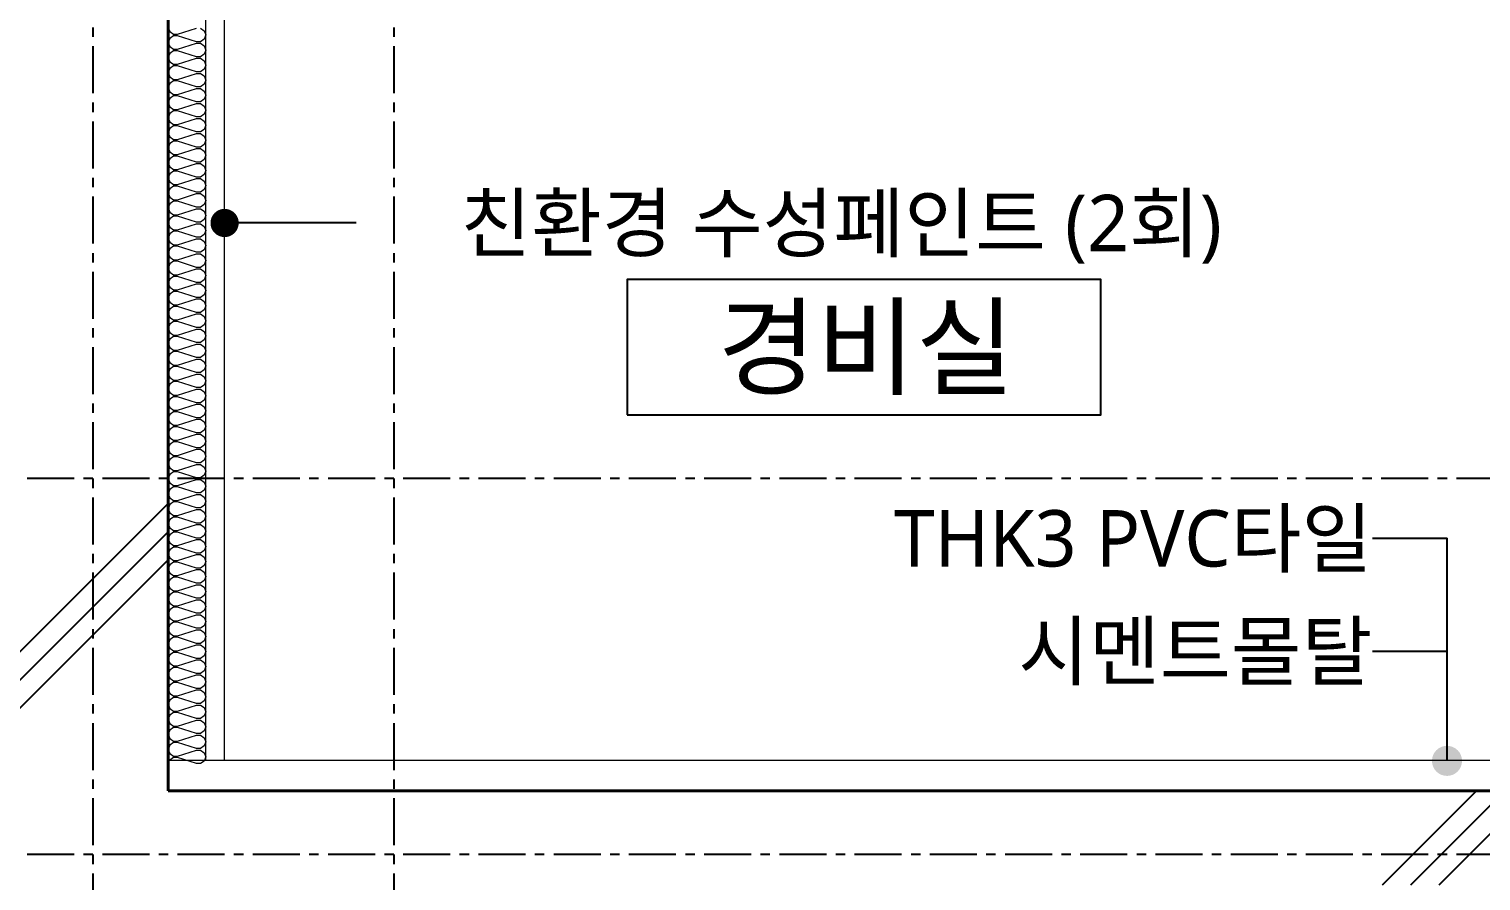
# Model space of a CAD drawing. Header units: millimetres. Extents: x -3672364 to -3590876, y -108975 to -79664.
# Drawn here: x -3612564 to -3608703, y -103295 to -101029 of the extents above; entities that cross this region are included whole.
import ezdxf
from ezdxf.enums import TextEntityAlignment as Align

# ---------------------------------------------------------------- set-up
doc = ezdxf.new("R2010")
doc.units = ezdxf.units.MM
doc.header["$LTSCALE"] = 100
doc.header["$MEASUREMENT"] = 0
doc.linetypes.add('CEN', pattern=[62, 60, -1, 0, -1])
doc.linetypes.add('CENTER', pattern=[2, 1.25, -0.25, 0.25, -0.25])
for name, color, linetype, lineweight in [('A-CONC-LIN1', 2, 'CONTINUOUS', 40), ('A-MKXS-LEAD', 7, 'CONTINUOUS', 25), ('A-MKXS-TEXT1', 3, 'CONTINUOUS', 25), ('A-MKXX-NAME', 3, 'CONTINUOUS', 25), ('A-MKXX-SYMB', 7, 'CONTINUOUS', 25), ('A-XXXX-FIN2', 6, 'CONTINUOUS', 20), ('A-XXXX-INSL2', 8, 'CONTINUOUS', 18)]:
    doc.layers.add(name, color=color, linetype=linetype, lineweight=lineweight)
doc.layers.add('A-CONC-SOLD', color=253, linetype='CEN')
doc.layers.add('AA-AXIS-LINE-1', color=1, linetype='CENTER')
doc.styles.add('맑은고딕', font='malgun.ttf')

msp = doc.modelspace()

# ---------------------------------------------------------------- hatches: boundary and pattern name
at = {"layer": 'A-CONC-SOLD'}
h = msp.add_hatch(dxfattribs=at)
h.set_pattern_fill('CONC', color=256, scale=100)
h.set_pattern_definition([(45, (-31144.6, -13085), (-2121.3203, 2121.3203), []), (45, (-31144.6, -13010), (-2121.3203, 2121.3203), []), (45, (-31144.6, -12935), (-2121.3203, 2121.3203), [])])
h.paths.add_polyline_path([(-3612193.7, -105304.8), (-3612193.7, -103304.8), (-3608493.7, -103304.8), (-3608493.7, -105304.8)], flags=16)
h.paths.add_polyline_path([(-3612593.7, -106474.8), (-3612193.7, -106474.8), (-3612193.7, -105804.8), (-3611243.7, -105804.8), (-3611243.7, -108974.8), (-3610543.7, -108974.8), (-3610543.7, -105804.8), (-3608193.7, -105804.8), (-3608193.7, -103134.8), (-3608293.7, -103134.8), (-3608293.7, -102024.8), (-3608493.7, -102024.8), (-3608493.7, -103054.8), (-3612193.7, -103054.8), (-3612193.7, -99574.8), (-3608493.7, -99574.8), (-3608493.7, -100524.8), (-3608293.7, -100524.8), (-3608293.7, -98724.8), (-3608443.7, -98724.8), (-3608593.7, -98754.8), (-3608593.7, -98814.8), (-3608573.7, -98814.8), (-3608428.7, -98824.8), (-3608443.7, -98833.8), (-3608443.7, -99324.8), (-3611193.7, -99324.8), (-3611193.7, -99124.8), (-3611393.7, -99124.8), (-3611393.7, -99324.8), (-3612193.7, -99324.8), (-3612193.7, -96474.8), (-3612593.7, -96474.8), (-3612593.7, -98034.8), (-3615093.7, -98034.8), (-3615093.7, -98184.8), (-3612593.7, -98184.8), (-3612593.7, -103284.8), (-3615093.7, -103284.8), (-3615093.7, -103434.8), (-3612593.7, -103434.8)])
at = {"layer": 'A-MKXS-LEAD'}
h = msp.add_hatch(color=256, dxfattribs=at)
h.dxf.hatch_style = 1
h.paths.add_polyline_path([(-3608753.7, -102975.4, -1), (-3608833.7, -102975.4, -1)])

# ---------------------------------------------------------------- linework, layer by layer
at = {"layer": 'A-CONC-LIN1'}
for p, q in [((-3612193.7, -99574.8), (-3612193.7, -103054.8)), ((-3612193.7, -103054.8), (-3608493.7, -103054.8))]:
    msp.add_line(p, q, dxfattribs=at)
at = {"layer": 'A-MKXS-LEAD'}
for p, q in [((-3611693.7, -101544.8), (-3612043.7, -101544.8)), ((-3608992.2, -102383.5), (-3608793.7, -102383.5)), ((-3608793.7, -102975.4), (-3608793.7, -102383.5)), ((-3608992.2, -102683.5), (-3608793.7, -102683.5))]:
    msp.add_line(p, q, dxfattribs=at)
at = {"layer": 'A-MKXS-LEAD', "const_width": 37.5}
msp.add_lwpolyline([(-3612062.4, -101544.8, 1), (-3612024.9, -101544.8, 1)], format="xyb", close=True, dxfattribs=at)
at = {"layer": 'A-MKXX-SYMB'}
msp.add_lwpolyline([(-3610973.7, -102054.8), (-3609713.7, -102054.8), (-3609713.7, -101694.8), (-3610973.7, -101694.8)], close=True, dxfattribs=at)
at = {"layer": 'A-XXXX-FIN2'}
msp.add_line((-3608493.7, -102974.8), (-3612193.7, -102974.8), dxfattribs=at)
msp.add_lwpolyline([(-3612043.7, -102974.8), (-3612043.7, -100174.8)], dxfattribs=at)
at = {"layer": 'A-XXXX-INSL2'}
for points in [[(-3612093.7, -102974.8), (-3612093.7, -99824.8), (-3608493.7, -99824.8)], [(-3612193.7, -101024.8), (-3612189.7, -101035.8), (-3612179.7, -101042.8), (-3612168.7, -101042.8), (-3612118.7, -101026.8)], [(-3612107.7, -101026.8), (-3612097.7, -101033.8), (-3612093.7, -101044.8), (-3612097.7, -101055.8), (-3612107.7, -101062.8), (-3612118.7, -101062.8), (-3612168.7, -101046.8), (-3612179.7, -101046.8), (-3612189.7, -101053.8), (-3612193.7, -101064.8), (-3612189.7, -101075.8), (-3612179.7, -101082.8), (-3612168.7, -101082.8), (-3612118.7, -101066.8), (-3612107.7, -101066.8), (-3612097.7, -101073.8), (-3612093.7, -101084.8), (-3612097.7, -101095.8), (-3612107.7, -101102.8), (-3612118.7, -101102.8), (-3612168.7, -101086.8), (-3612179.7, -101086.8), (-3612189.7, -101093.8), (-3612193.7, -101104.8), (-3612189.7, -101115.8), (-3612179.7, -101122.8), (-3612168.7, -101122.8), (-3612118.7, -101106.8), (-3612107.7, -101106.8), (-3612097.7, -101113.8), (-3612093.7, -101124.8), (-3612097.7, -101135.8), (-3612107.7, -101142.8), (-3612118.7, -101142.8), (-3612168.7, -101126.8), (-3612179.7, -101126.8), (-3612189.7, -101133.8), (-3612193.7, -101144.8), (-3612189.7, -101155.8), (-3612179.7, -101162.8), (-3612168.7, -101162.8), (-3612118.7, -101146.8), (-3612107.7, -101146.8), (-3612097.7, -101153.8), (-3612093.7, -101164.8), (-3612097.7, -101175.8), (-3612107.7, -101182.8), (-3612118.7, -101182.8), (-3612168.7, -101166.8), (-3612179.7, -101166.8), (-3612189.7, -101173.8), (-3612193.7, -101184.8), (-3612189.7, -101195.8), (-3612179.7, -101202.8), (-3612168.7, -101202.8), (-3612118.7, -101186.8), (-3612107.7, -101186.8), (-3612097.7, -101193.8), (-3612093.7, -101204.8), (-3612097.7, -101215.8), (-3612107.7, -101222.8), (-3612118.7, -101222.8), (-3612168.7, -101206.8), (-3612179.7, -101206.8), (-3612189.7, -101213.8), (-3612193.7, -101224.8), (-3612189.7, -101235.8), (-3612179.7, -101242.8), (-3612168.7, -101242.8), (-3612118.7, -101226.8), (-3612107.7, -101226.8), (-3612097.7, -101233.8), (-3612093.7, -101244.8), (-3612097.7, -101255.8), (-3612107.7, -101262.8), (-3612118.7, -101262.8), (-3612168.7, -101246.8), (-3612179.7, -101246.8), (-3612189.7, -101253.8), (-3612193.7, -101264.8), (-3612189.7, -101275.8), (-3612179.7, -101282.8), (-3612168.7, -101282.8), (-3612118.7, -101266.8), (-3612107.7, -101266.8), (-3612097.7, -101273.8), (-3612093.7, -101284.8), (-3612097.7, -101295.8), (-3612107.7, -101302.8), (-3612118.7, -101302.8), (-3612168.7, -101286.8), (-3612179.7, -101286.8), (-3612189.7, -101293.8), (-3612193.7, -101304.8), (-3612189.7, -101315.8), (-3612179.7, -101322.8), (-3612168.7, -101322.8), (-3612118.7, -101306.8), (-3612107.7, -101306.8), (-3612097.7, -101313.8), (-3612093.7, -101324.8), (-3612097.7, -101335.8), (-3612107.7, -101342.8), (-3612118.7, -101342.8), (-3612168.7, -101326.8), (-3612179.7, -101326.8), (-3612189.7, -101333.8), (-3612193.7, -101344.8), (-3612189.7, -101355.8), (-3612179.7, -101362.8), (-3612168.7, -101362.8), (-3612118.7, -101346.8), (-3612107.7, -101346.8), (-3612097.7, -101353.8), (-3612093.7, -101364.8), (-3612097.7, -101375.8), (-3612107.7, -101382.8), (-3612118.7, -101382.8), (-3612168.7, -101366.8), (-3612179.7, -101366.8), (-3612189.7, -101373.8), (-3612193.7, -101384.8), (-3612189.7, -101395.8), (-3612179.7, -101402.8), (-3612168.7, -101402.8), (-3612118.7, -101386.8), (-3612107.7, -101386.8), (-3612097.7, -101393.8), (-3612093.7, -101404.8), (-3612097.7, -101415.8), (-3612107.7, -101422.8), (-3612118.7, -101422.8), (-3612168.7, -101406.8), (-3612179.7, -101406.8), (-3612189.7, -101413.8), (-3612193.7, -101424.8), (-3612189.7, -101435.8), (-3612179.7, -101442.8), (-3612168.7, -101442.8), (-3612118.7, -101426.8), (-3612107.7, -101426.8), (-3612097.7, -101433.8), (-3612093.7, -101444.8), (-3612097.7, -101455.8), (-3612107.7, -101462.8), (-3612118.7, -101462.8), (-3612168.7, -101446.8), (-3612179.7, -101446.8), (-3612189.7, -101453.8), (-3612193.7, -101464.8), (-3612189.7, -101475.8), (-3612179.7, -101482.8), (-3612168.7, -101482.8), (-3612118.7, -101466.8), (-3612107.7, -101466.8), (-3612097.7, -101473.8), (-3612093.7, -101484.8), (-3612097.7, -101495.8), (-3612107.7, -101502.8), (-3612118.7, -101502.8), (-3612168.7, -101486.8), (-3612179.7, -101486.8), (-3612189.7, -101493.8), (-3612193.7, -101504.8), (-3612189.7, -101515.8), (-3612179.7, -101522.8), (-3612168.7, -101522.8), (-3612118.7, -101506.8), (-3612107.7, -101506.8), (-3612097.7, -101513.8), (-3612093.7, -101524.8), (-3612097.7, -101535.8), (-3612107.7, -101542.8), (-3612118.7, -101542.8), (-3612168.7, -101526.8), (-3612179.7, -101526.8), (-3612189.7, -101533.8), (-3612193.7, -101544.8), (-3612189.7, -101555.8), (-3612179.7, -101562.8), (-3612168.7, -101562.8), (-3612118.7, -101546.8), (-3612107.7, -101546.8), (-3612097.7, -101553.8), (-3612093.7, -101564.8), (-3612097.7, -101575.8), (-3612107.7, -101582.8), (-3612118.7, -101582.8), (-3612168.7, -101566.8), (-3612179.7, -101566.8), (-3612189.7, -101573.8), (-3612193.7, -101584.8), (-3612189.7, -101595.8), (-3612179.7, -101602.8), (-3612168.7, -101602.8), (-3612118.7, -101586.8), (-3612107.7, -101586.8), (-3612097.7, -101593.8), (-3612093.7, -101604.8), (-3612097.7, -101615.8), (-3612107.7, -101622.8), (-3612118.7, -101622.8), (-3612168.7, -101606.8), (-3612179.7, -101606.8), (-3612189.7, -101613.8), (-3612193.7, -101624.8), (-3612189.7, -101635.8), (-3612179.7, -101642.8), (-3612168.7, -101642.8), (-3612118.7, -101626.8), (-3612107.7, -101626.8), (-3612097.7, -101633.8), (-3612093.7, -101644.8), (-3612097.7, -101655.8), (-3612107.7, -101662.8), (-3612118.7, -101662.8), (-3612168.7, -101646.8), (-3612179.7, -101646.8), (-3612189.7, -101653.8), (-3612193.7, -101664.8), (-3612189.7, -101675.8), (-3612179.7, -101682.8), (-3612168.7, -101682.8), (-3612118.7, -101666.8), (-3612107.7, -101666.8), (-3612097.7, -101673.8), (-3612093.7, -101684.8), (-3612097.7, -101695.8), (-3612107.7, -101702.8), (-3612118.7, -101702.8), (-3612168.7, -101686.8), (-3612179.7, -101686.8), (-3612189.7, -101693.8), (-3612193.7, -101704.8), (-3612189.7, -101715.8), (-3612179.7, -101722.8), (-3612168.7, -101722.8), (-3612118.7, -101706.8), (-3612107.7, -101706.8), (-3612097.7, -101713.8), (-3612093.7, -101724.8), (-3612097.7, -101735.8), (-3612107.7, -101742.8), (-3612118.7, -101742.8), (-3612168.7, -101726.8), (-3612179.7, -101726.8), (-3612189.7, -101733.8), (-3612193.7, -101744.8), (-3612189.7, -101755.8), (-3612179.7, -101762.8), (-3612168.7, -101762.8), (-3612118.7, -101746.8), (-3612107.7, -101746.8), (-3612097.7, -101753.8), (-3612093.7, -101764.8), (-3612097.7, -101775.8), (-3612107.7, -101782.8), (-3612118.7, -101782.8), (-3612168.7, -101766.8), (-3612179.7, -101766.8), (-3612189.7, -101773.8), (-3612193.7, -101784.8), (-3612189.7, -101795.8), (-3612179.7, -101802.8), (-3612168.7, -101802.8), (-3612118.7, -101786.8), (-3612107.7, -101786.8), (-3612097.7, -101793.8), (-3612093.7, -101804.8), (-3612097.7, -101815.8), (-3612107.7, -101822.8), (-3612118.7, -101822.8), (-3612168.7, -101806.8), (-3612179.7, -101806.8), (-3612189.7, -101813.8), (-3612193.7, -101824.8), (-3612189.7, -101835.8), (-3612179.7, -101842.8), (-3612168.7, -101842.8), (-3612118.7, -101826.8), (-3612107.7, -101826.8), (-3612097.7, -101833.8), (-3612093.7, -101844.8), (-3612097.7, -101855.8), (-3612107.7, -101862.8), (-3612118.7, -101862.8), (-3612168.7, -101846.8), (-3612179.7, -101846.8), (-3612189.7, -101853.8), (-3612193.7, -101864.8), (-3612189.7, -101875.8), (-3612179.7, -101882.8), (-3612168.7, -101882.8), (-3612118.7, -101866.8), (-3612107.7, -101866.8), (-3612097.7, -101873.8), (-3612093.7, -101884.8), (-3612097.7, -101895.8), (-3612107.7, -101902.8), (-3612118.7, -101902.8), (-3612168.7, -101886.8), (-3612179.7, -101886.8), (-3612189.7, -101893.8), (-3612193.7, -101904.8), (-3612189.7, -101915.8), (-3612179.7, -101922.8), (-3612168.7, -101922.8), (-3612118.7, -101906.8), (-3612107.7, -101906.8), (-3612097.7, -101913.8), (-3612093.7, -101924.8), (-3612097.7, -101935.8), (-3612107.7, -101942.8), (-3612118.7, -101942.8), (-3612168.7, -101926.8), (-3612179.7, -101926.8), (-3612189.7, -101933.8), (-3612193.7, -101944.8), (-3612189.7, -101955.8), (-3612179.7, -101962.8), (-3612168.7, -101962.8), (-3612118.7, -101946.8), (-3612107.7, -101946.8), (-3612097.7, -101953.8), (-3612093.7, -101964.8), (-3612097.7, -101975.8), (-3612107.7, -101982.8), (-3612118.7, -101982.8), (-3612168.7, -101966.8), (-3612179.7, -101966.8), (-3612189.7, -101973.8), (-3612193.7, -101984.8), (-3612189.7, -101995.8), (-3612179.7, -102002.8), (-3612168.7, -102002.8), (-3612118.7, -101986.8), (-3612107.7, -101986.8), (-3612097.7, -101993.8), (-3612093.7, -102004.8), (-3612097.7, -102015.8), (-3612107.7, -102022.8), (-3612118.7, -102022.8), (-3612168.7, -102006.8), (-3612179.7, -102006.8), (-3612189.7, -102013.8), (-3612193.7, -102024.8), (-3612189.7, -102035.8), (-3612179.7, -102042.8), (-3612168.7, -102042.8), (-3612118.7, -102026.8), (-3612107.7, -102026.8), (-3612097.7, -102033.8), (-3612093.7, -102044.8), (-3612097.7, -102055.8), (-3612107.7, -102062.8), (-3612118.7, -102062.8), (-3612168.7, -102046.8), (-3612179.7, -102046.8), (-3612189.7, -102053.8), (-3612193.7, -102064.8), (-3612189.7, -102075.8), (-3612179.7, -102082.8), (-3612168.7, -102082.8), (-3612118.7, -102066.8), (-3612107.7, -102066.8), (-3612097.7, -102073.8), (-3612093.7, -102084.8), (-3612093.7, -102084.8), (-3612093.7, -102084.8), (-3612097.7, -102095.8), (-3612107.7, -102102.8), (-3612118.7, -102102.8), (-3612168.7, -102086.8), (-3612179.7, -102086.8), (-3612189.7, -102093.8), (-3612193.7, -102104.8), (-3612189.7, -102115.8), (-3612179.7, -102122.8), (-3612168.7, -102122.8), (-3612118.7, -102106.8), (-3612107.7, -102106.8), (-3612097.7, -102113.8), (-3612093.7, -102124.8), (-3612097.7, -102135.8), (-3612107.7, -102142.8), (-3612118.7, -102142.8), (-3612168.7, -102126.8), (-3612179.7, -102126.8), (-3612189.7, -102133.8), (-3612193.7, -102144.8), (-3612189.7, -102155.8), (-3612179.7, -102162.8), (-3612168.7, -102162.8), (-3612118.7, -102146.8), (-3612107.7, -102146.8), (-3612097.7, -102153.8), (-3612093.7, -102164.8), (-3612097.7, -102175.8), (-3612107.7, -102182.8), (-3612118.7, -102182.8), (-3612168.7, -102166.8), (-3612179.7, -102166.8), (-3612189.7, -102173.8), (-3612193.7, -102184.8), (-3612189.7, -102195.8), (-3612179.7, -102202.8), (-3612168.7, -102202.8), (-3612118.7, -102186.8), (-3612107.7, -102186.8), (-3612097.7, -102193.8), (-3612093.7, -102204.8), (-3612097.7, -102215.8), (-3612107.7, -102222.8), (-3612118.7, -102222.8), (-3612168.7, -102206.8), (-3612179.7, -102206.8), (-3612189.7, -102213.8), (-3612193.7, -102224.8), (-3612189.7, -102235.8), (-3612179.7, -102242.8), (-3612168.7, -102242.8), (-3612118.7, -102226.8), (-3612107.7, -102226.8), (-3612097.7, -102233.8), (-3612093.7, -102244.8), (-3612097.7, -102255.8), (-3612107.7, -102262.8), (-3612118.7, -102262.8), (-3612168.7, -102246.8), (-3612179.7, -102246.8), (-3612189.7, -102253.8), (-3612193.7, -102264.8), (-3612189.7, -102275.8), (-3612179.7, -102282.8), (-3612168.7, -102282.8), (-3612118.7, -102266.8), (-3612107.7, -102266.8), (-3612097.7, -102273.8), (-3612093.7, -102284.8), (-3612097.7, -102295.8), (-3612107.7, -102302.8), (-3612118.7, -102302.8), (-3612168.7, -102286.8), (-3612179.7, -102286.8), (-3612189.7, -102293.8), (-3612193.7, -102304.8), (-3612189.7, -102315.8), (-3612179.7, -102322.8), (-3612168.7, -102322.8), (-3612118.7, -102306.8), (-3612107.7, -102306.8), (-3612097.7, -102313.8), (-3612093.7, -102324.8), (-3612097.7, -102335.8), (-3612107.7, -102342.8), (-3612118.7, -102342.8), (-3612168.7, -102326.8), (-3612179.7, -102326.8), (-3612189.7, -102333.8), (-3612193.7, -102344.8), (-3612189.7, -102355.8), (-3612179.7, -102362.8), (-3612168.7, -102362.8), (-3612118.7, -102346.8), (-3612107.7, -102346.8), (-3612097.7, -102353.8), (-3612093.7, -102364.8), (-3612097.7, -102375.8), (-3612107.7, -102382.8), (-3612118.7, -102382.8), (-3612168.7, -102366.8), (-3612179.7, -102366.8), (-3612189.7, -102373.8), (-3612193.7, -102384.8), (-3612189.7, -102395.8), (-3612179.7, -102402.8), (-3612168.7, -102402.8), (-3612118.7, -102386.8), (-3612107.7, -102386.8), (-3612097.7, -102393.8), (-3612093.7, -102404.8), (-3612097.7, -102415.8), (-3612107.7, -102422.8), (-3612118.7, -102422.8), (-3612168.7, -102406.8), (-3612179.7, -102406.8), (-3612189.7, -102413.8), (-3612193.7, -102424.8), (-3612189.7, -102435.8), (-3612179.7, -102442.8), (-3612168.7, -102442.8), (-3612118.7, -102426.8), (-3612107.7, -102426.8), (-3612097.7, -102433.8), (-3612093.7, -102444.8), (-3612097.7, -102455.8), (-3612107.7, -102462.8), (-3612118.7, -102462.8), (-3612168.7, -102446.8), (-3612179.7, -102446.8), (-3612189.7, -102453.8), (-3612193.7, -102464.8), (-3612189.7, -102475.8), (-3612179.7, -102482.8), (-3612168.7, -102482.8), (-3612118.7, -102466.8), (-3612107.7, -102466.8), (-3612097.7, -102473.8), (-3612093.7, -102484.8), (-3612097.7, -102495.8), (-3612107.7, -102502.8), (-3612118.7, -102502.8), (-3612168.7, -102486.8), (-3612179.7, -102486.8), (-3612189.7, -102493.8), (-3612193.7, -102504.8), (-3612189.7, -102515.8), (-3612179.7, -102522.8), (-3612168.7, -102522.8), (-3612118.7, -102506.8), (-3612107.7, -102506.8), (-3612097.7, -102513.8), (-3612093.7, -102524.8), (-3612097.7, -102535.8), (-3612107.7, -102542.8), (-3612118.7, -102542.8), (-3612168.7, -102526.8), (-3612179.7, -102526.8), (-3612189.7, -102533.8), (-3612193.7, -102544.8), (-3612189.7, -102555.8), (-3612179.7, -102562.8), (-3612168.7, -102562.8), (-3612118.7, -102546.8), (-3612107.7, -102546.8), (-3612097.7, -102553.8), (-3612093.7, -102564.8), (-3612097.7, -102575.8), (-3612107.7, -102582.8), (-3612118.7, -102582.8), (-3612168.7, -102566.8), (-3612179.7, -102566.8), (-3612189.7, -102573.8), (-3612193.7, -102584.8), (-3612189.7, -102595.8), (-3612179.7, -102602.8), (-3612168.7, -102602.8), (-3612118.7, -102586.8), (-3612107.7, -102586.8), (-3612097.7, -102593.8), (-3612093.7, -102604.8), (-3612097.7, -102615.8), (-3612107.7, -102622.8), (-3612118.7, -102622.8), (-3612168.7, -102606.8), (-3612179.7, -102606.8), (-3612189.7, -102613.8), (-3612193.7, -102624.8), (-3612189.7, -102635.8), (-3612179.7, -102642.8), (-3612168.7, -102642.8), (-3612118.7, -102626.8), (-3612107.7, -102626.8), (-3612097.7, -102633.8), (-3612093.7, -102644.8), (-3612097.7, -102655.8), (-3612107.7, -102662.8), (-3612118.7, -102662.8), (-3612168.7, -102646.8), (-3612179.7, -102646.8), (-3612189.7, -102653.8), (-3612193.7, -102664.8), (-3612189.7, -102675.8), (-3612179.7, -102682.8), (-3612168.7, -102682.8), (-3612118.7, -102666.8), (-3612107.7, -102666.8), (-3612097.7, -102673.8), (-3612093.7, -102684.8), (-3612097.7, -102695.8), (-3612107.7, -102702.8), (-3612118.7, -102702.8), (-3612168.7, -102686.8), (-3612179.7, -102686.8), (-3612189.7, -102693.8), (-3612193.7, -102704.8), (-3612189.7, -102715.8), (-3612179.7, -102722.8), (-3612168.7, -102722.8), (-3612118.7, -102706.8), (-3612107.7, -102706.8), (-3612097.7, -102713.8), (-3612093.7, -102724.8), (-3612097.7, -102735.8), (-3612107.7, -102742.8), (-3612118.7, -102742.8), (-3612168.7, -102726.8), (-3612179.7, -102726.8), (-3612189.7, -102733.8), (-3612193.7, -102744.8), (-3612189.7, -102755.8), (-3612179.7, -102762.8), (-3612168.7, -102762.8), (-3612118.7, -102746.8), (-3612107.7, -102746.8), (-3612097.7, -102753.8), (-3612093.7, -102764.8), (-3612097.7, -102775.8), (-3612107.7, -102782.8), (-3612118.7, -102782.8), (-3612168.7, -102766.8), (-3612179.7, -102766.8), (-3612189.7, -102773.8), (-3612193.7, -102784.8), (-3612189.7, -102795.8), (-3612179.7, -102802.8), (-3612168.7, -102802.8), (-3612118.7, -102786.8), (-3612107.7, -102786.8), (-3612097.7, -102793.8), (-3612093.7, -102804.8), (-3612097.7, -102815.8), (-3612107.7, -102822.8), (-3612118.7, -102822.8), (-3612168.7, -102806.8), (-3612179.7, -102806.8), (-3612189.7, -102813.8), (-3612193.7, -102824.8), (-3612189.7, -102835.8), (-3612179.7, -102842.8), (-3612168.7, -102842.8), (-3612118.7, -102826.8), (-3612107.7, -102826.8), (-3612097.7, -102833.8), (-3612093.7, -102844.8), (-3612097.7, -102855.8), (-3612107.7, -102862.8), (-3612118.7, -102862.8), (-3612168.7, -102846.8), (-3612179.7, -102846.8), (-3612189.7, -102853.8), (-3612193.7, -102864.8), (-3612189.7, -102875.8), (-3612179.7, -102882.8), (-3612168.7, -102882.8), (-3612118.7, -102866.8), (-3612107.7, -102866.8), (-3612097.7, -102873.8), (-3612093.7, -102884.8), (-3612097.7, -102895.8), (-3612107.7, -102902.8), (-3612118.7, -102902.8), (-3612168.7, -102886.8), (-3612179.7, -102886.8), (-3612189.7, -102893.8), (-3612193.7, -102904.8), (-3612189.7, -102915.8), (-3612179.7, -102922.8), (-3612168.7, -102922.8), (-3612118.7, -102906.8), (-3612107.7, -102906.8), (-3612097.7, -102913.8), (-3612093.7, -102924.8), (-3612097.7, -102935.8), (-3612107.7, -102942.8), (-3612118.7, -102942.8), (-3612168.7, -102926.8), (-3612179.7, -102926.8), (-3612189.7, -102933.8), (-3612193.7, -102944.8), (-3612189.7, -102955.8), (-3612179.7, -102962.8), (-3612168.7, -102962.8), (-3612118.7, -102946.8), (-3612107.7, -102946.8), (-3612097.7, -102953.8), (-3612093.7, -102964.8), (-3612097.7, -102975.8), (-3612107.7, -102982.8), (-3612118.7, -102982.8), (-3612168.7, -102966.8), (-3612179.7, -102966.8), (-3612189.7, -102973.8), (-3612190, -102974.8)]]:
    msp.add_lwpolyline(points, dxfattribs=at)
at = {"layer": 'AA-AXIS-LINE-1'}
for p, q in [((-3612393.7, -97474.8), (-3612393.7, -106474.8)), ((-3611593.7, -97474.8), (-3611593.7, -106474.8)), ((-3604443.7, -102224.8), (-3615593.7, -102224.8)), ((-3604443.7, -103224.8), (-3615593.7, -103224.8))]:
    msp.add_line(p, q, dxfattribs=at)

# ---------------------------------------------------------------- texts
at = {"layer": 'A-MKXS-TEXT1', "style": '맑은고딕'}
for s, p in [('친환경 수성페인트 (2회)', (-3609392.2, -101544.8)), ('THK3 PVC타일', (-3608992.2, -102383.5)), ('시멘트몰탈', (-3608992.2, -102683.5))]:
    msp.add_text(s, height=150, dxfattribs=at).set_placement(p, align=Align.MIDDLE_RIGHT)
at = {"layer": 'A-MKXX-NAME', "style": '맑은고딕'}
msp.add_text('경비실', height=210, dxfattribs=at).set_placement((-3610338.1, -101874.8), align=Align.MIDDLE_CENTER)

doc.saveas('drawing.dxf')
